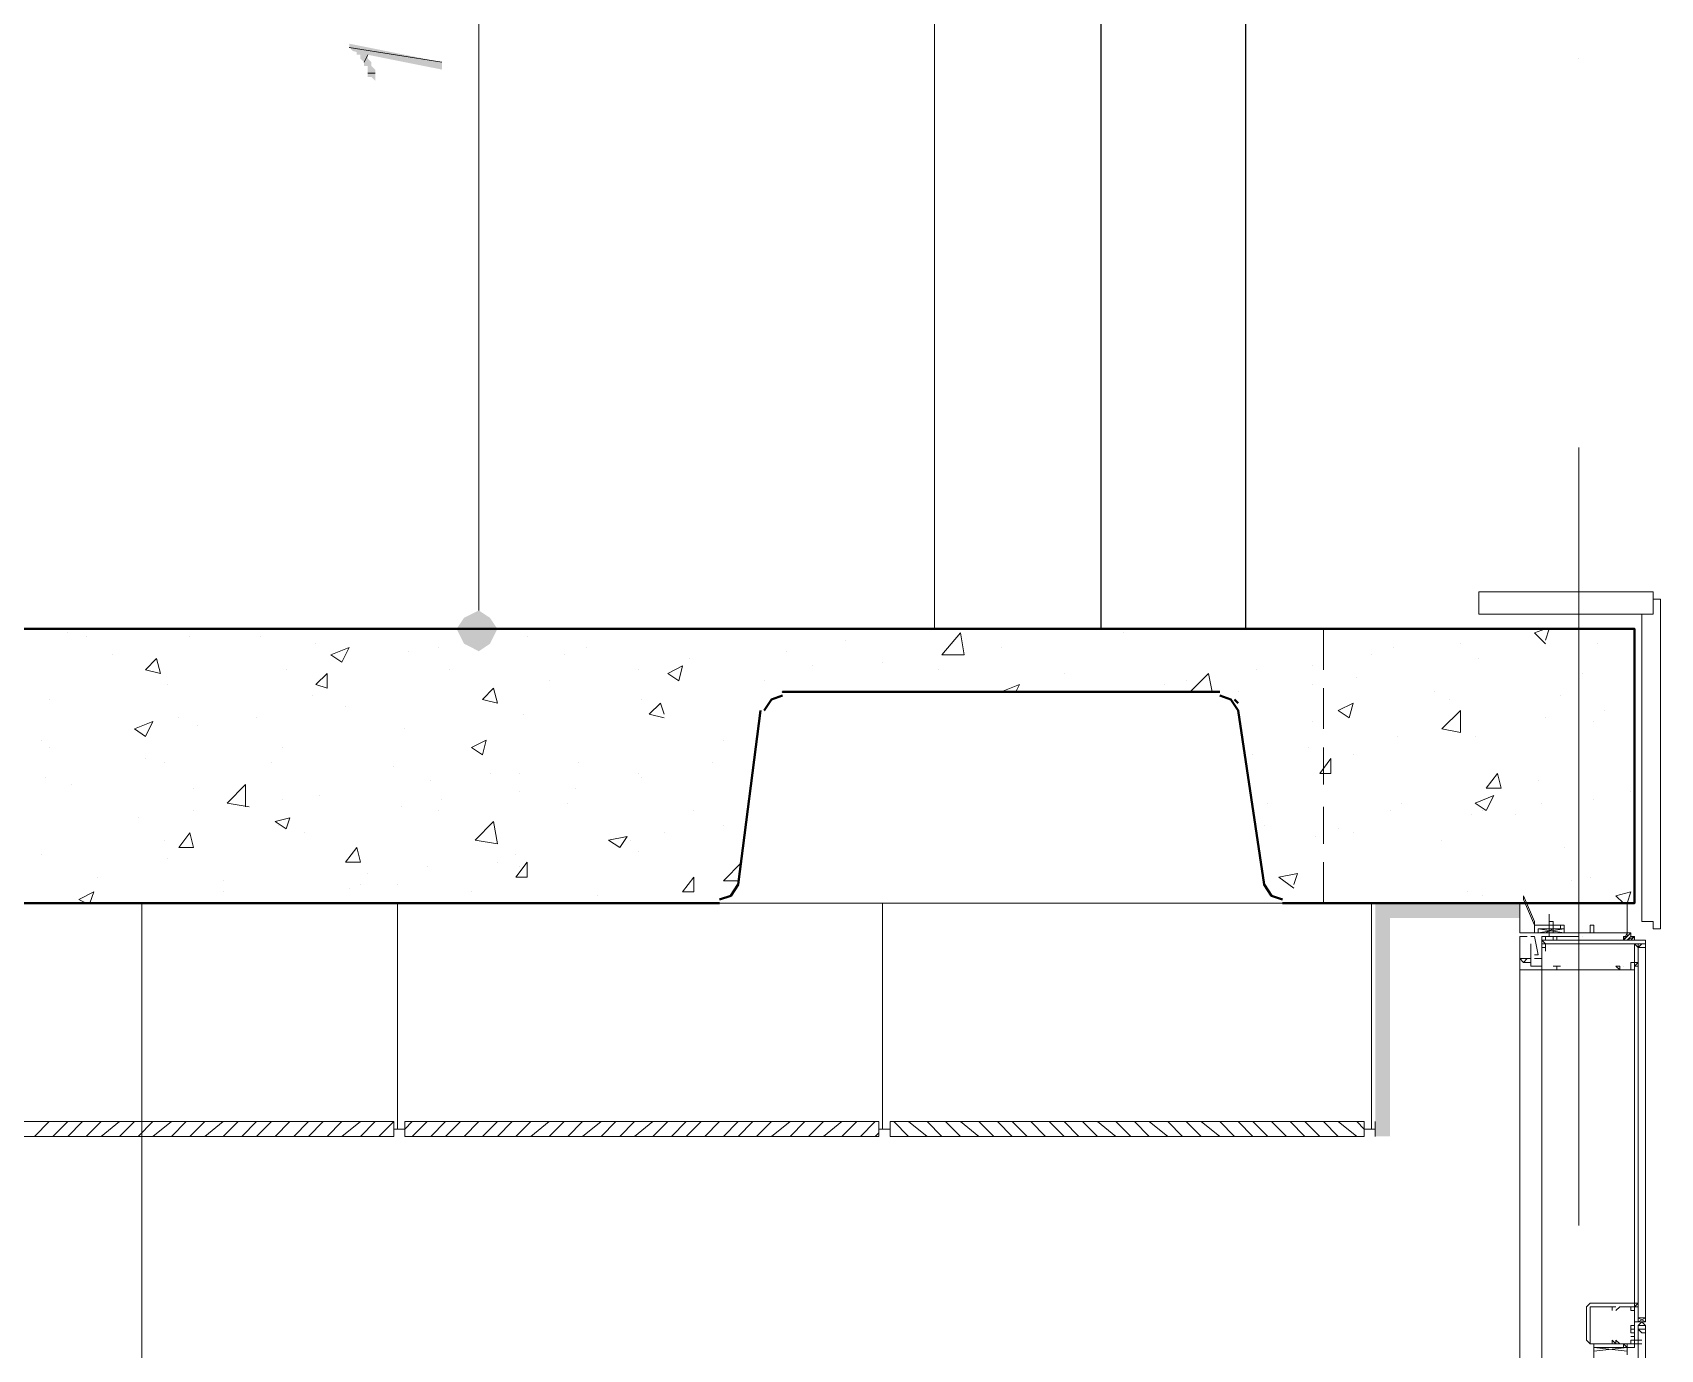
# Model space of a CAD drawing. Header units: millimetres. Extents: x 182 to 575, y -105 to 95.
# Drawn here: x 291.344 to 293.437, y 85.785 to 87.478 of the extents above; entities that cross this region are included whole.
import ezdxf

# ---------------------------------------------------------------- set-up
doc = ezdxf.new("R2010")
doc.units = ezdxf.units.MM
doc.header["$MEASUREMENT"] = 0
doc.layers.add('PDF_Geometry', color=7, linetype='Continuous')
doc.layers.add('PDF_Solid Fills', color=7, linetype='Continuous')

msp = doc.modelspace()

# ---------------------------------------------------------------- hatches: boundary and pattern name
at = {"layer": 'PDF_Solid Fills', "transparency": 33554559}
for points in [[(291.7754, 87.4491), (291.8707, 87.4301), (291.8707, 87.4396), (291.7516, 87.4634), (291.7516, 87.4586), (291.7564, 87.4539), (291.7612, 87.4527), (291.7612, 87.4491), (291.7659, 87.4491), (291.7659, 87.4443), (291.7707, 87.4396), (291.7707, 87.4348), (291.7754, 87.4348), (291.7754, 87.4205), (291.7802, 87.4205), (291.785, 87.4158), (291.785, 87.4301), (291.7802, 87.4348), (291.7802, 87.4396), (291.7754, 87.4443)], [(291.9183, 86.6824), (291.9326, 86.692), (291.9421, 86.711), (291.9326, 86.7253), (291.9183, 86.7348), (291.8992, 86.7253), (291.8897, 86.711), (291.8992, 86.692)], [(293.0897, 86.3396), (293.2564, 86.3396), (293.2564, 86.3586), (293.0707, 86.3586), (293.0707, 86.0586), (293.0897, 86.0586)]]:
    msp.add_hatch(color=256, dxfattribs=at).paths.add_polyline_path(points)

# ---------------------------------------------------------------- linework, layer by layer
at = {"layer": 'PDF_Geometry', "lineweight": 20}
for points in [[(292.504, 86.711), (292.504, 88.411), (292.7183, 88.411)], [(293.4135, 86.7301), (293.4135, 86.3348), (293.4278, 86.3348), (293.4278, 86.3253), (293.4373, 86.3253), (293.4373, 86.7491), (293.4278, 86.7491)], [(293.4278, 86.3348), (293.4278, 86.3348)]]:
    msp.add_lwpolyline(points, dxfattribs=at)
at = {"layer": 'PDF_Geometry', "lineweight": 25}
msp.add_lwpolyline([(292.7183, 86.711), (292.7183, 88.411), (293.404, 88.411), (293.404, 88.2586), (292.904, 88.2586), (292.904, 86.711)], dxfattribs=at)
at = {"layer": 'PDF_Geometry', "lineweight": 13}
for points in [[(291.9183, 88.3824), (291.9183, 88.3586), (291.9183, 86.7586), (291.9183, 86.7348)], [(291.7707, 87.4396), (291.7754, 87.4491), (291.7707, 87.4396)], [(293.3326, 87.4443), (293.3326, 87.4443)], [(291.785, 87.4253), (291.7754, 87.4253), (291.785, 87.4253)], [(293.3326, 85.9443), (293.3326, 86.9443)], [(292.404, 86.711), (291.8278, 86.711)], [(293.0421, 86.711), (293.004, 86.711), (293.004, 86.6586)], [(293.1183, 86.711), (293.0659, 86.711)], [(293.1945, 86.711), (293.1421, 86.711)], [(293.2659, 86.711), (293.2183, 86.711)], [(293.3421, 86.711), (293.2945, 86.711)], [(293.404, 86.6586), (293.404, 86.711), (293.3659, 86.711)], [(293.004, 86.6348), (293.004, 86.5824)], [(293.404, 86.5824), (293.404, 86.6348)], [(293.004, 86.5586), (293.004, 86.511)], [(293.404, 86.511), (293.404, 86.5586)], [(293.004, 86.4824), (293.004, 86.4348)], [(293.404, 86.4348), (293.404, 86.4824)], [(293.004, 86.411), (293.004, 86.3586), (293.0421, 86.3586)], [(293.3659, 86.3586), (293.404, 86.3586), (293.404, 86.411)], [(280.704, 86.3586), (293.1516, 86.3586)], [(291.8135, 86.0681), (291.8135, 86.3586)], [(292.4373, 86.3586), (292.4373, 86.0681), (292.4373, 86.2586)], [(293.0659, 86.3586), (293.0659, 86.0681), (293.0659, 86.3586), (293.1183, 86.3586)], [(293.0754, 86.3586), (293.0754, 86.3586)], [(293.1421, 86.3586), (293.1945, 86.3586)], [(293.2183, 86.3586), (293.2659, 86.3586)], [(293.3945, 86.3586), (293.3945, 86.3205), (293.3945, 86.3586), (293.2564, 86.3586), (293.2564, 86.3205), (293.3135, 86.3205), (293.2754, 86.3205), (293.2754, 86.3301), (293.2802, 86.3301), (293.2754, 86.3301), (293.2754, 86.3205), (293.2707, 86.3205), (293.3516, 86.3205)], [(293.2945, 86.3586), (293.3421, 86.3586)], [(293.2945, 86.3205), (293.2945, 86.3253), (293.2897, 86.3253), (293.2945, 86.3253), (293.2945, 86.3301), (293.2897, 86.3301), (293.2945, 86.3301), (293.2993, 86.3301), (293.2945, 86.3301), (293.2993, 86.3301), (293.2897, 86.3301), (293.2945, 86.3301), (293.2945, 86.3348), (293.2945, 86.3443), (293.2945, 86.3348), (293.2993, 86.3348), (293.2993, 86.3301), (293.2993, 86.3253), (293.2993, 86.3205), (293.2945, 86.3205), (293.2993, 86.3205), (293.2897, 86.3205), (293.2993, 86.3253)], [(293.2945, 86.3443), (293.2945, 86.3443)], [(293.2945, 86.3443), (293.2945, 86.3443)], [(293.2945, 86.3348), (293.2945, 86.3348)], [(293.2945, 86.3348), (293.2945, 86.3348)], [(293.2993, 86.3348), (293.2993, 86.3348)], [(293.3897, 86.2729), (293.3993, 86.2729), (293.3993, 86.2824), (293.404, 86.2824), (293.404, 86.3062), (293.3993, 86.3062), (293.404, 86.3062), (293.404, 86.2777), (293.404, 86.2824), (293.404, 86.2729), (293.404, 86.2777), (293.404, 86.2729), (293.285, 86.2729), (293.2564, 86.2729), (293.2564, 86.3158), (293.2659, 86.3158), (293.2564, 86.3158), (293.2564, 86.2872), (293.2612, 86.2824), (293.2659, 86.2872), (293.2612, 86.2824), (293.2564, 86.2872), (293.2564, 86.2729), (293.2802, 86.2729)], [(293.2707, 86.2777), (293.2707, 86.2824), (293.2659, 86.2824), (293.2612, 86.2824), (293.2707, 86.2824), (293.2707, 86.2872), (293.2564, 86.2872), (293.2707, 86.2872), (293.2707, 86.3062), (293.2707, 86.2777), (293.2754, 86.2777), (293.2802, 86.2777), (293.285, 86.2777), (293.285, 86.311), (293.2897, 86.3062), (293.2897, 86.3015), (293.285, 86.3015), (293.285, 86.2729), (293.2993, 86.2729)], [(293.3326, 86.3205), (293.2707, 86.3205)], [(293.2707, 86.3158), (293.2754, 86.3158), (293.2802, 86.292), (293.2754, 86.292)], [(293.2754, 86.2872), (293.285, 86.2872), (293.285, 86.3158), (293.2945, 86.3158)], [(293.2802, 86.3205), (293.3135, 86.3253), (293.2802, 86.3253), (293.2802, 86.3205), (293.3135, 86.3205), (293.2802, 86.3253)], [(293.285, 86.311), (293.285, 86.311)], [(293.4183, 85.8205), (293.4135, 85.8205), (293.4183, 85.8205), (293.4135, 85.8205), (293.4088, 85.8205), (293.404, 85.8205), (293.404, 85.811), (293.404, 85.8062), (293.404, 85.811), (293.404, 85.8205), (293.4088, 85.8205), (293.4135, 85.8205), (293.4183, 85.8205), (293.4135, 85.8205), (293.4183, 85.8205), (293.404, 85.8205), (293.404, 85.811), (293.404, 85.8205), (293.4183, 85.8205), (293.4088, 85.8205), (293.4183, 85.8253), (293.4183, 85.8205), (293.4088, 85.8253), (293.4183, 85.8253), (293.4183, 86.3015), (293.4183, 86.311), (293.285, 86.311), (293.285, 86.3062), (293.2897, 86.3062), (293.2897, 86.3015), (293.2897, 86.2967)], [(293.2897, 86.3158), (293.2945, 86.3158), (293.2945, 86.3205), (293.2897, 86.3205), (293.2945, 86.3205), (293.2945, 86.3253)], [(293.3326, 86.3158), (293.2945, 86.3158), (293.2993, 86.3158), (293.2897, 86.3158), (293.304, 86.3158), (293.304, 86.311), (293.2993, 86.311), (293.2897, 86.311), (293.2897, 86.3158), (293.2897, 86.311), (293.2993, 86.311), (293.2993, 86.3158)], [(293.2897, 86.311), (293.2897, 86.311)], [(293.2945, 86.3301), (293.2945, 86.3301)], [(293.2945, 86.3301), (293.2945, 86.3301)], [(293.2945, 86.3301), (293.2945, 86.3301)], [(293.2945, 86.3301), (293.2945, 86.3301)], [(293.2945, 86.3301), (293.2945, 86.3301)], [(293.2945, 86.3253), (293.2945, 86.3253)], [(293.2993, 86.3301), (293.2993, 86.3301)], [(293.2993, 86.3301), (293.2993, 86.3301)], [(293.2993, 86.3301), (293.2993, 86.3301)], [(293.2993, 86.3158), (293.2993, 86.3158)], [(293.3945, 86.3301), (293.3945, 86.3205), (293.3516, 86.3205), (293.3516, 86.3301), (293.3469, 86.3301), (293.3469, 86.3205), (293.3135, 86.3205)], [(293.3278, 86.311), (293.3278, 86.311)], [(293.3326, 86.3158), (293.3326, 86.3158)], [(293.3373, 86.3158), (293.3373, 86.3158)], [(293.3993, 86.311), (293.404, 86.3158), (293.3993, 86.311)], [(293.3993, 86.311), (293.404, 86.3158), (293.3993, 86.311)], [(293.2897, 86.3015), (293.2897, 86.3062), (293.3993, 86.3062), (293.4183, 86.3062)], [(293.4088, 85.8205), (293.4088, 85.8253), (293.4088, 86.3015), (293.4135, 86.3062), (293.4088, 86.3062), (293.4088, 86.3015), (293.404, 86.3062)], [(293.4183, 86.3015), (293.4088, 86.3015)], [(293.2564, 83.5348), (293.2564, 86.2872), (293.2564, 83.5443)], [(293.2612, 86.2824), (293.2612, 86.2824)], [(293.285, 86.2729), (293.2707, 86.2729)], [(293.285, 86.2872), (293.285, 83.5443), (293.285, 86.2872)], [(293.2993, 86.2777), (293.2993, 86.2777)], [(293.2993, 86.2777), (293.304, 86.2777), (293.2993, 86.2777), (293.304, 86.2777), (293.304, 86.2729), (293.304, 86.2777), (293.3088, 86.2777)], [(293.304, 86.2777), (293.304, 86.2777)], [(293.304, 86.2777), (293.304, 86.2777)], [(293.304, 86.2729), (293.304, 86.2729)], [(293.3088, 86.2777), (293.3088, 86.2777)], [(293.3088, 86.2729), (293.3802, 86.2729)], [(293.3802, 86.2777), (293.3802, 86.2777)], [(293.385, 86.2777), (293.385, 86.2777)], [(293.385, 86.2729), (293.385, 86.2729)], [(293.3897, 86.2777), (293.3897, 86.2777)], [(293.404, 86.2777), (293.4088, 86.2824), (293.404, 86.2777), (293.4088, 86.2824), (293.404, 86.2824), (293.404, 85.8301)], [(291.3469, 86.0586), (291.3659, 86.0777)], [(291.3707, 86.0586), (291.3897, 86.0777)], [(291.3897, 86.0586), (291.4088, 86.0777)], [(291.4135, 86.0586), (291.4326, 86.0777)], [(291.4326, 86.0586), (291.4564, 86.0777)], [(291.4564, 86.0586), (291.4754, 86.0777)], [(291.4802, 86.0586), (291.4992, 86.0777)], [(291.4992, 86.0586), (291.5231, 86.0777)], [(291.5231, 86.0586), (291.5421, 86.0777)], [(291.5469, 86.0586), (291.5659, 86.0777)], [(291.5659, 86.0586), (291.5897, 86.0777)], [(291.5897, 86.0586), (291.6088, 86.0777)], [(291.6135, 86.0586), (291.6326, 86.0777)], [(291.6326, 86.0586), (291.6516, 86.0777)], [(291.6564, 86.0586), (291.6754, 86.0777)], [(291.6802, 86.0586), (291.6993, 86.0777)], [(291.6993, 86.0586), (291.7183, 86.0777)], [(291.7231, 86.0586), (291.7421, 86.0777)], [(291.7421, 86.0586), (291.7659, 86.0777)], [(291.7659, 86.0586), (291.785, 86.0777)], [(291.8088, 86.0586), (291.8088, 86.0777), (291.7897, 86.0586)], [(291.8326, 86.0777), (291.8231, 86.0681), (291.8088, 86.0681)], [(291.8231, 86.0586), (291.8231, 86.0777)], [(291.8326, 86.0586), (291.8516, 86.0777)], [(291.8564, 86.0586), (291.8754, 86.0777)], [(291.8754, 86.0586), (291.8945, 86.0777)], [(291.8992, 86.0586), (291.9183, 86.0777)], [(291.9231, 86.0586), (291.9421, 86.0777)], [(291.9421, 86.0586), (291.9612, 86.0777)], [(291.9659, 86.0586), (291.985, 86.0777)], [(291.985, 86.0586), (292.0088, 86.0777)], [(292.0088, 86.0586), (292.0278, 86.0777)], [(292.0326, 86.0586), (292.0516, 86.0777)], [(292.0516, 86.0586), (292.0754, 86.0777)], [(292.0754, 86.0586), (292.0945, 86.0777)], [(292.0993, 86.0586), (292.1183, 86.0777)], [(292.1183, 86.0586), (292.1421, 86.0777)], [(292.1421, 86.0586), (292.1612, 86.0777)], [(292.1659, 86.0586), (292.185, 86.0777)], [(292.185, 86.0586), (292.204, 86.0777)], [(292.2088, 86.0586), (292.2278, 86.0777)], [(292.2326, 86.0586), (292.2516, 86.0777)], [(292.2516, 86.0586), (292.2707, 86.0777)], [(292.2754, 86.0586), (292.2945, 86.0777)], [(292.2945, 86.0586), (292.3183, 86.0777)], [(292.3183, 86.0586), (292.3373, 86.0777)], [(292.3421, 86.0586), (292.3612, 86.0777)], [(292.3612, 86.0586), (292.385, 86.0777)], [(292.385, 86.0586), (292.404, 86.0777)], [(292.4088, 86.0586), (292.4278, 86.0777)], [(292.4278, 86.0586), (292.4326, 86.0634)], [(292.4469, 86.0586), (292.4469, 86.0634)], [(292.4707, 86.0586), (292.4516, 86.0777)], [(292.4945, 86.0586), (292.4707, 86.0777)], [(292.5135, 86.0586), (292.4945, 86.0777)], [(292.5373, 86.0586), (292.5183, 86.0777)], [(292.5612, 86.0586), (292.5373, 86.0777)], [(292.5802, 86.0586), (292.5612, 86.0777)], [(292.604, 86.0586), (292.585, 86.0777)], [(292.6231, 86.0586), (292.604, 86.0777)], [(292.6469, 86.0586), (292.6278, 86.0777)], [(292.6707, 86.0586), (292.6516, 86.0777)], [(292.6897, 86.0586), (292.6707, 86.0777)], [(292.7135, 86.0586), (292.6945, 86.0777)], [(292.7373, 86.0586), (292.7135, 86.0777)], [(292.7564, 86.0586), (292.7373, 86.0777)], [(292.7802, 86.0586), (292.7612, 86.0777)], [(292.804, 86.0586), (292.7802, 86.0777)], [(292.8231, 86.0586), (292.804, 86.0777)], [(292.8469, 86.0586), (292.8278, 86.0777)], [(292.8707, 86.0586), (292.8469, 86.0777)], [(292.8897, 86.0586), (292.8707, 86.0777)], [(292.9135, 86.0586), (292.8945, 86.0777)], [(292.9326, 86.0586), (292.9135, 86.0777)], [(292.9564, 86.0586), (292.9373, 86.0777)], [(292.9802, 86.0586), (292.9612, 86.0777)], [(292.9993, 86.0586), (292.9802, 86.0777)], [(293.0231, 86.0586), (293.004, 86.0777)], [(293.0469, 86.0586), (293.0231, 86.0777)], [(293.0469, 86.0777), (293.0564, 86.0681), (293.0707, 86.0681)], [(293.0564, 86.0586), (293.0564, 86.0777)], [(293.0707, 86.0586), (293.0707, 86.0777)], [(293.3754, 85.8348), (293.3754, 85.8396), (293.3469, 85.8396), (293.3469, 85.7967), (293.3469, 85.792), (293.3754, 85.792), (293.3754, 85.7967), (293.3802, 85.792), (293.3802, 85.7967), (293.385, 85.792), (293.3993, 85.792), (293.3993, 85.7967)], [(293.3754, 85.8396), (293.3802, 85.8396)], [(293.3802, 85.8348), (293.385, 85.8396), (293.3993, 85.8396), (293.3993, 85.8348), (293.404, 85.8348), (293.404, 85.8158), (293.3993, 85.8158), (293.3993, 85.8062), (293.404, 85.8062), (293.404, 85.8015), (293.3993, 85.8015)], [(293.404, 85.8443), (293.404, 85.8396), (293.4088, 85.8443), (293.404, 85.8396), (293.4088, 85.8443), (293.404, 85.8396)], [(293.4088, 85.8443), (293.4088, 85.8396)], [(293.4088, 85.8396), (293.4088, 85.8396)], [(293.3993, 85.811), (293.3993, 85.811)], [(293.4183, 85.8253), (293.4088, 85.8253)], [(293.4183, 84.6205), (293.4183, 85.811), (293.4088, 85.811), (293.4088, 84.6253)], [(293.4183, 85.8205), (293.4135, 85.8205), (293.4183, 85.8205)], [(293.3516, 85.7824), (293.3516, 85.7872), (293.3564, 85.7872), (293.3516, 85.7872), (293.3516, 85.792), (293.3516, 85.7539)], [(293.3516, 85.7824), (293.3516, 85.7872), (293.3945, 85.7824)], [(293.3516, 85.7824), (293.3945, 85.7872), (293.3516, 85.7872)], [(293.3945, 85.7824), (293.3945, 85.7872), (293.3945, 85.792), (293.3897, 85.792), (293.3897, 85.7872), (293.3945, 85.7872), (293.3945, 85.7824)], [(293.3897, 85.792), (293.3897, 85.792)], [(293.3897, 85.792), (293.3897, 85.792)], [(293.3897, 85.792), (293.3897, 85.792)], [(293.3897, 85.7872), (293.3897, 85.7872)], [(293.3897, 85.7872), (293.3897, 85.7872)], [(293.3897, 85.7872), (293.3897, 85.7872)], [(293.3897, 85.7872), (293.3897, 85.7872)], [(293.3897, 85.7872), (293.3897, 85.7872)], [(293.3945, 85.7872), (293.3897, 85.7872)], [(293.3945, 85.7777), (293.3945, 85.7872), (293.404, 85.7872), (293.404, 85.792), (293.3945, 85.792)], [(293.3945, 85.792), (293.3945, 85.792)], [(293.3945, 85.792), (293.3945, 85.792)], [(293.3945, 85.792), (293.3945, 85.792)], [(293.3945, 85.7872), (293.3945, 85.7872)], [(293.3993, 85.7967), (293.3993, 85.7967)], [(293.3993, 85.7967), (293.3993, 85.7967)], [(293.3993, 85.792), (293.3993, 85.792)], [(293.3993, 85.792), (293.3993, 85.792)], [(293.404, 85.8062), (293.404, 85.8062)], [(293.404, 85.7967), (293.404, 85.7967)], [(293.404, 85.7967), (293.404, 85.7967)], [(293.404, 85.792), (293.404, 85.792)], [(293.404, 85.792), (293.404, 85.792)], [(293.4088, 85.7967), (293.4135, 85.7967), (293.4088, 85.7967)], [(293.4088, 85.7967), (293.4088, 85.7967)], [(293.4088, 85.792), (293.4135, 85.792), (293.4088, 85.792)]]:
    msp.add_lwpolyline(points, dxfattribs=at)
for points in [[(291.7516, 87.4586), (291.8707, 87.4396), (291.7516, 87.4586)], [(293.2754, 86.3348), (293.2754, 86.3301), (293.3135, 86.3301), (293.3088, 86.3301), (293.3088, 86.3253), (293.3088, 86.3301), (293.2802, 86.3301), (293.2754, 86.3301), (293.2612, 86.3634), (293.2612, 86.3681)], [(293.2993, 86.3253), (293.2945, 86.3253), (293.2993, 86.3253), (293.2897, 86.3253)], [(293.3135, 86.3301), (293.3135, 86.3205), (293.3135, 86.3301), (293.3088, 86.3301)], [(293.3945, 86.3158), (293.3897, 86.3158), (293.3897, 86.311), (293.3945, 86.311), (293.3993, 86.311), (293.404, 86.311), (293.404, 86.3158), (293.3993, 86.3158), (293.3993, 86.3205), (293.3945, 86.3205), (293.3945, 86.3158), (293.3897, 86.3158)], [(293.3993, 86.3205), (293.3897, 86.311), (293.3945, 86.3205), (293.3897, 86.311)], [(293.3897, 86.3158), (293.3897, 86.311), (293.3945, 86.311), (293.3993, 86.311), (293.404, 86.311), (293.404, 86.3158), (293.3993, 86.3158), (293.3993, 86.3205), (293.3945, 86.3205), (293.3945, 86.3158)], [(293.3945, 86.311), (293.3993, 86.3158), (293.3945, 86.311), (293.404, 86.3158)], [(293.3945, 86.311), (293.3993, 86.3158), (293.3945, 86.311), (293.404, 86.3158)], [(293.385, 86.2777), (293.385, 86.2729), (293.3802, 86.2777)], [(293.4088, 86.2777), (293.4088, 86.2824), (293.404, 86.2824), (293.404, 86.2777), (293.4088, 86.2777), (293.4088, 86.2824)], [(291.8088, 86.0777), (291.1945, 86.0777), (291.1945, 86.0586), (291.8088, 86.0586)], [(291.8231, 86.0777), (292.4326, 86.0777), (292.4326, 86.0586), (291.8231, 86.0586)], [(292.4326, 86.0777), (292.4326, 86.0586)], [(292.4469, 86.0681), (292.4326, 86.0681)], [(292.4469, 86.0777), (292.4469, 86.0586)], [(293.0564, 86.0777), (292.4469, 86.0777), (292.4469, 86.0586), (293.0564, 86.0586)], [(293.3421, 85.8396), (293.3469, 85.8443), (293.404, 85.8443), (293.404, 85.8396), (293.3993, 85.8396), (293.3993, 85.8348), (293.404, 85.8348), (293.404, 85.8396), (293.404, 85.811), (293.3993, 85.811), (293.3993, 85.8062), (293.404, 85.8062), (293.404, 85.7967), (293.3993, 85.7967), (293.3993, 85.792), (293.404, 85.792), (293.3469, 85.792), (293.3421, 85.7967)], [(293.404, 85.8443), (293.4088, 85.8443), (293.4088, 85.8396), (293.404, 85.8396)], [(293.3993, 85.811), (293.3993, 85.8062)], [(293.4135, 85.8205), (293.4183, 85.8158), (293.4183, 85.811), (293.4183, 85.8062), (293.4135, 85.8062), (293.4088, 85.811), (293.4088, 85.8158)], [(293.4088, 85.8158), (293.4088, 85.811), (293.4135, 85.8062), (293.4183, 85.8062), (293.4183, 85.811), (293.4183, 85.8158), (293.4135, 85.8158)], [(293.3945, 85.7872), (293.3897, 85.7872), (293.3897, 85.792)], [(293.3897, 85.7872), (293.3945, 85.7872), (293.3945, 85.792), (293.3897, 85.792)], [(293.3897, 85.792), (293.3945, 85.792), (293.3945, 85.7872), (293.3897, 85.7872)], [(293.3993, 85.7967), (293.404, 85.7967), (293.4088, 85.7967), (293.4088, 85.792), (293.404, 85.792), (293.3993, 85.792)], [(293.404, 85.792), (293.404, 85.7967), (293.4088, 85.7967), (293.4088, 85.792)]]:
    msp.add_lwpolyline(points, close=True, dxfattribs=at)
at = {"layer": 'PDF_Geometry', "lineweight": 20}
for points in [[(293.4278, 86.7301), (293.204, 86.7301), (293.204, 86.7586), (293.4278, 86.7586)], [(291.485, 83.511), (291.485, 86.3586)]]:
    msp.add_lwpolyline(points, close=True, dxfattribs=at)
at = {"layer": 'PDF_Geometry', "lineweight": 40}
for points in [[(292.9516, 86.3586), (293.404, 86.3586), (293.404, 86.711), (280.6802, 86.711), (280.304, 86.711), (280.304, 86.3586), (280.6802, 86.3586), (280.7516, 86.3586)], [(292.3088, 86.6253), (292.2945, 86.6205), (292.285, 86.6062)], [(292.3135, 86.6301), (292.3088, 86.6301), (292.8707, 86.6301)], [(292.9516, 86.3634), (292.9373, 86.3681), (292.9278, 86.3824), (292.8945, 86.6062), (292.885, 86.6205), (292.8707, 86.6253)], [(292.2278, 86.3634), (292.2421, 86.3681), (292.2516, 86.3824), (292.2802, 86.6062)], [(292.8897, 86.6205), (292.8945, 86.6158)], [(281.4802, 86.3586), (292.2278, 86.3586)]]:
    msp.add_lwpolyline(points, dxfattribs=at)
at = {"layer": 'PDF_Geometry', "lineweight": 0}
for points in [[(292.504, 86.711), (292.504, 86.711)], [(293.2897, 86.692), (293.2754, 86.7062), (293.2897, 86.711)], [(293.2897, 86.6967), (293.2945, 86.711)], [(291.3897, 86.7062), (291.3897, 86.7062)], [(291.4135, 86.7015), (291.4135, 86.7015)], [(291.5469, 86.7015), (291.5469, 86.7015)], [(291.6373, 86.7015), (291.6373, 86.7015)], [(291.7088, 86.692), (291.7088, 86.692)], [(291.8659, 86.6872), (291.8659, 86.6872)], [(291.9802, 86.7015), (291.9802, 86.7015)], [(292.0564, 86.6872), (292.0564, 86.6872)], [(292.3897, 86.6967), (292.3897, 86.6967)], [(292.5897, 86.6872), (292.5897, 86.6872)], [(292.7469, 86.7062), (292.7469, 86.7062)], [(293.0945, 86.6872), (293.0945, 86.6872)], [(293.1802, 86.692), (293.1802, 86.692)], [(293.3564, 86.692), (293.3564, 86.692)], [(291.4469, 86.6777), (291.4469, 86.6777)], [(291.8278, 86.6824), (291.8278, 86.6824)], [(292.0278, 86.6777), (292.0278, 86.6777)], [(292.1897, 86.6729), (292.1897, 86.6729)], [(292.3135, 86.6824), (292.3135, 86.6824)], [(292.4373, 86.6682), (292.4373, 86.6682)], [(293.0659, 86.6777), (293.0659, 86.6777)], [(293.204, 86.6729), (293.204, 86.6729)], [(291.6707, 86.6586), (291.6707, 86.6586)], [(291.8802, 86.6586), (291.8802, 86.6586)], [(292.0088, 86.6443), (292.0088, 86.6443)], [(292.1231, 86.6586), (292.1231, 86.6586)], [(292.285, 86.6443), (292.285, 86.6443)], [(292.3469, 86.6634), (292.3469, 86.6634)], [(292.5088, 86.6586), (292.5088, 86.6586)], [(292.6707, 86.6539), (292.6707, 86.6539)], [(292.8278, 86.6443), (292.8278, 86.6443)], [(292.8421, 86.6301), (292.8326, 86.6301), (292.8564, 86.6539), (292.8612, 86.6301)], [(292.9183, 86.6586), (292.9183, 86.6586)], [(292.9897, 86.6634), (292.9897, 86.6634)], [(293.0469, 86.6491), (293.0469, 86.6491)], [(293.3373, 86.6539), (293.3373, 86.6539)], [(291.5183, 86.6396), (291.5183, 86.6396)], [(291.704, 86.6253), (291.704, 86.6253)], [(291.9373, 86.6348), (291.9373, 86.6348)], [(292.5945, 86.6301), (292.5897, 86.6301), (292.6135, 86.6396), (292.6088, 86.6301)], [(292.7993, 86.6396), (292.7993, 86.6396)], [(292.8945, 86.6301), (292.8945, 86.6301)], [(292.9897, 86.6396), (292.9897, 86.6396)], [(293.1469, 86.6301), (293.1469, 86.6301)], [(293.3088, 86.6253), (293.3088, 86.6253)], [(291.3659, 86.6205), (291.3659, 86.6205)], [(291.7469, 86.611), (291.7469, 86.611)], [(292.1278, 86.6205), (292.1278, 86.6205)], [(292.1564, 86.5967), (292.1373, 86.6015), (292.1516, 86.6158), (292.1564, 86.6015)], [(293.1659, 86.6205), (293.1659, 86.6205)], [(293.3659, 86.6062), (293.3659, 86.6062)], [(291.5326, 86.5967), (291.5326, 86.5967)], [(291.5564, 86.5872), (291.5564, 86.5872)], [(291.6326, 86.5967), (291.6326, 86.5967)], [(291.8231, 86.5824), (291.8231, 86.5824)], [(291.9754, 86.6015), (291.9754, 86.6015)], [(292.9897, 86.592), (292.9897, 86.592)], [(293.2897, 86.5967), (293.2897, 86.5967)], [(293.3516, 86.592), (293.3516, 86.592)], [(291.3564, 86.5682), (291.3564, 86.5682)], [(292.2326, 86.5682), (292.2326, 86.5682)], [(293.0992, 86.5729), (293.0992, 86.5729)], [(293.1992, 86.5729), (293.1992, 86.5729)], [(291.3659, 86.5586), (291.3659, 86.5586)], [(291.4897, 86.5443), (291.4897, 86.5443)], [(291.6659, 86.5586), (291.6659, 86.5586)], [(292.9135, 86.5491), (292.9135, 86.5491)], [(292.985, 86.5586), (292.985, 86.5586)], [(293.0421, 86.5491), (293.0421, 86.5491)], [(291.3612, 86.5205), (291.3612, 86.5205)], [(291.5135, 86.5396), (291.5135, 86.5396)], [(291.6516, 86.5396), (291.6516, 86.5396)], [(291.8088, 86.5348), (291.8088, 86.5348)], [(291.9326, 86.5253), (291.9326, 86.5253)], [(291.9707, 86.5253), (291.9707, 86.5253)], [(292.0469, 86.5396), (292.0469, 86.5396)], [(292.1231, 86.5253), (292.1231, 86.5253)], [(292.1278, 86.5205), (292.1278, 86.5205)], [(292.2183, 86.5396), (292.2183, 86.5396)], [(291.3945, 86.511), (291.3945, 86.511)], [(291.5516, 86.5062), (291.5516, 86.5062)], [(291.6231, 86.4824), (291.5945, 86.4872), (291.6183, 86.511), (291.6183, 86.4824)], [(291.8564, 86.5158), (291.8564, 86.5158)], [(291.9707, 86.5015), (291.9707, 86.5015)], [(292.0421, 86.5062), (292.0421, 86.5062)], [(293.2802, 86.5158), (293.2802, 86.5158)], [(293.3993, 86.5015), (293.3993, 86.5015)], [(291.5516, 86.4777), (291.5516, 86.4777)], [(291.6659, 86.492), (291.6659, 86.492)], [(291.7135, 86.4967), (291.7135, 86.4967)], [(291.8183, 86.4824), (291.8183, 86.4824)], [(291.8659, 86.4777), (291.8659, 86.4777)], [(291.8707, 86.492), (291.8707, 86.492)], [(292.0326, 86.4872), (292.0326, 86.4872)], [(292.1945, 86.4777), (292.1945, 86.4777)], [(292.9326, 86.4872), (292.9326, 86.4872)], [(293.0897, 86.4777), (293.0897, 86.4777)], [(293.104, 86.4872), (293.104, 86.4872)], [(293.2088, 86.4777), (293.2088, 86.4777)], [(293.285, 86.4872), (293.285, 86.4872)], [(293.3516, 86.492), (293.3516, 86.492)], [(291.4802, 86.4681), (291.4802, 86.4681)], [(291.6612, 86.4586), (291.6612, 86.4586)], [(292.2326, 86.4586), (292.2326, 86.4586)], [(292.9278, 86.4586), (292.9278, 86.4586)], [(293.1945, 86.4729), (293.1945, 86.4729)], [(293.2516, 86.4729), (293.2516, 86.4729)], [(291.5135, 86.4396), (291.5135, 86.4396)], [(291.6945, 86.4491), (291.6945, 86.4491)], [(292.1135, 86.4396), (292.1135, 86.4396)], [(292.1564, 86.4491), (292.1564, 86.4491)], [(292.9945, 86.4443), (292.9945, 86.4443)], [(293.0231, 86.4539), (293.0231, 86.4539)], [(293.0421, 86.4491), (293.0421, 86.4491)], [(293.1564, 86.4396), (293.1564, 86.4396)], [(291.3564, 86.4205), (291.3564, 86.4205)], [(291.5183, 86.4158), (291.5183, 86.4158)], [(291.9659, 86.4205), (291.9659, 86.4205)], [(292.1231, 86.4253), (292.1231, 86.4253)], [(293.3135, 86.4301), (293.3135, 86.4301)], [(291.7754, 86.3967), (291.7754, 86.3967)], [(291.8516, 86.4062), (291.8516, 86.4062)], [(291.9421, 86.411), (291.9421, 86.411)], [(291.9707, 86.4062), (291.9707, 86.4062)], [(292.2516, 86.3872), (292.2326, 86.3872), (292.2564, 86.411)], [(292.9659, 86.3777), (292.9469, 86.392), (292.9707, 86.3967), (292.9659, 86.3824)], [(291.4135, 86.3586), (291.404, 86.3634), (291.4231, 86.3729), (291.4183, 86.3586)], [(291.4278, 86.392), (291.4278, 86.392)], [(291.5897, 86.3872), (291.5897, 86.3872)], [(291.5897, 86.3729), (291.5897, 86.3729)], [(291.7516, 86.3777), (291.7516, 86.3777)], [(291.7659, 86.3824), (291.7659, 86.3824)], [(291.8135, 86.3824), (291.8135, 86.3824)], [(291.9088, 86.3729), (291.9088, 86.3729)], [(293.1897, 86.3729), (293.1897, 86.3729)], [(293.3231, 86.3872), (293.3231, 86.3872)], [(293.3469, 86.392), (293.3469, 86.392)], [(293.3897, 86.3586), (293.3802, 86.3681), (293.3993, 86.3729), (293.3945, 86.3586)], [(291.6612, 86.3586), (291.6612, 86.3586)], [(292.0707, 86.3681), (292.0707, 86.3681)], [(293.1326, 86.3586), (293.1326, 86.3586)], [(293.2088, 86.3681), (293.2088, 86.3681)]]:
    msp.add_lwpolyline(points, dxfattribs=at)
for points in [[(291.7516, 86.6872), (291.7421, 86.6682), (291.7278, 86.6777)], [(292.5421, 86.6777), (292.5135, 86.6777), (292.5373, 86.7062)], [(291.504, 86.6729), (291.5088, 86.6539), (291.4897, 86.6586)], [(291.7231, 86.6539), (291.7231, 86.6348), (291.7088, 86.6396)], [(292.1802, 86.6634), (292.1754, 86.6443), (292.1612, 86.6539)], [(291.9373, 86.6348), (291.9421, 86.6158), (291.9231, 86.6205)], [(293.0421, 86.6158), (293.0373, 86.5967), (293.0231, 86.6062)], [(293.1802, 86.5777), (293.1564, 86.5824), (293.1802, 86.6062)], [(291.4992, 86.592), (291.4897, 86.5729), (291.4754, 86.5824)], [(291.9278, 86.5682), (291.9231, 86.5491), (291.9088, 86.5586)], [(293.0135, 86.5443), (293.0135, 86.5253), (292.9993, 86.5253)], [(293.2278, 86.5253), (293.2326, 86.5062), (293.2135, 86.5062)], [(293.2231, 86.4967), (293.2135, 86.4777), (293.1992, 86.4872)], [(291.6754, 86.4681), (291.6707, 86.4539), (291.6564, 86.4634)], [(291.9421, 86.4348), (291.9135, 86.4396), (291.9373, 86.4634)], [(291.5469, 86.4491), (291.5516, 86.4301), (291.5326, 86.4301)], [(292.1088, 86.4443), (292.0993, 86.4301), (292.085, 86.4396)], [(291.7612, 86.4301), (291.7659, 86.411), (291.7469, 86.411)], [(291.9802, 86.411), (291.9802, 86.392), (291.9659, 86.392)], [(292.1945, 86.392), (292.1945, 86.3729), (292.1802, 86.3729)]]:
    msp.add_lwpolyline(points, close=True, dxfattribs=at)

doc.saveas('drawing.dxf')
